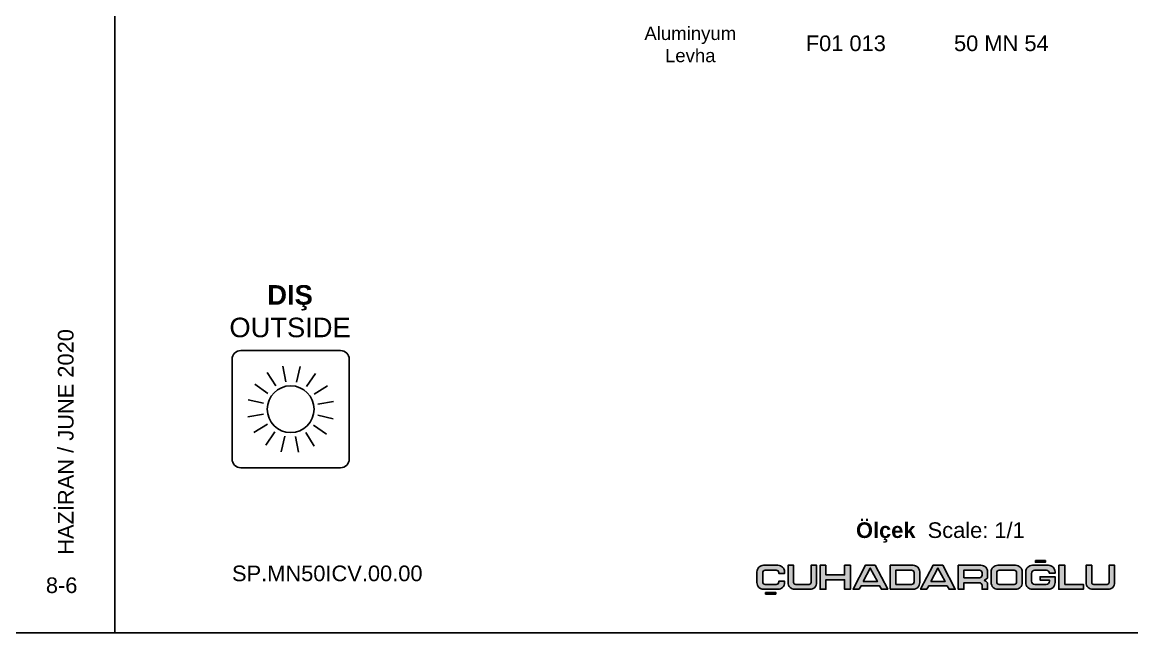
# Model space of a CAD drawing. Header units: millimetres. Extents: x 12 to 3612, y 18 to 315.
# Drawn here: x 1710.6 to 1852.6, y 17.9 to 96 of the extents above; entities that cross this region are included whole.
import ezdxf

# ---------------------------------------------------------------- set-up
doc = ezdxf.new("R2010")
doc.units = ezdxf.units.MM
for name, color, linetype in [('ANTET', 140, 'Continuous'), ('antet_k', 7, 'Continuous'), ('yazı_numara_k', 11, 'Continuous')]:
    doc.layers.add(name, color=color, linetype=linetype)
doc.styles.get("Standard").update_dxf_attribs({"font": 'arial.ttf'})

# ---------------------------------------------------------------- blocks, each defined once
blk = doc.blocks.new('ÇUHADAROĞLU')
at = {"layer": 'ANTET'}
h = blk.add_hatch(color=7, dxfattribs=at)
h.paths.add_polyline_path([(159.1, 19.64, -0.414214), (159.42, 19.96), (160.84, 19.96, -0.414214), (161.16, 19.64), (161.16, 19.54), (161.9, 19.54), (161.9, 19.73, 0.414214), (161.05, 20.59), (159.21, 20.59, 0.414214), (158.36, 19.73), (158.36, 18.36, 0.414214), (159.21, 17.51), (161.05, 17.51, 0.414214), (161.9, 18.36), (161.9, 18.55), (161.16, 18.55), (161.16, 18.46, -0.414214), (160.84, 18.13), (159.42, 18.13, -0.414214), (159.1, 18.46)])
h.paths.add_polyline_path([(159.48, 17.12), (159.48, 16.9), (160.78, 16.9), (160.78, 17.12)])
h.paths.add_polyline_path([(165.15, 17.51, 0.414214), (166, 18.36), (166, 20.59), (165.29, 20.59), (165.29, 18.39, -0.414214), (165.03, 18.13), (163.32, 18.13, -0.414214), (163.06, 18.39), (163.06, 20.59), (162.35, 20.59), (162.35, 18.36, 0.414214), (163.2, 17.51)])
h.paths.add_polyline_path([(167.19, 18.73), (169.58, 18.73), (169.58, 17.51), (170.32, 17.51), (170.32, 20.59), (169.58, 20.59), (169.58, 19.36), (167.19, 19.36), (167.19, 20.59), (166.45, 20.59), (166.45, 17.51), (167.19, 17.51)])
h.paths.add_polyline_path([(170.66, 17.51), (171.46, 17.51), (171.69, 17.95), (174.05, 17.95), (174.29, 17.51), (175.09, 17.51), (173.48, 20.6), (172.27, 20.6)])
h.paths.add_polyline_path([(171.97, 18.49), (172.87, 20.23), (173.78, 18.49)], flags=16)
h.paths.add_polyline_path([(175.43, 17.51), (178.34, 17.51, 0.414214), (179.19, 18.36), (179.19, 19.73, 0.414214), (178.34, 20.59), (175.43, 20.59)])
h.paths.add_polyline_path([(176.14, 19.96), (178.15, 19.96, -0.414214), (178.47, 19.64), (178.47, 18.46, -0.414214), (178.15, 18.13), (176.14, 18.13)], flags=16)
h.paths.add_polyline_path([(180.34, 17.95), (182.7, 17.95), (182.94, 17.51), (183.74, 17.51), (182.13, 20.6), (180.92, 20.6), (179.31, 17.51), (180.11, 17.51)])
h.paths.add_polyline_path([(180.62, 18.49), (181.52, 20.23), (182.43, 18.49)], flags=16)
h.paths.add_polyline_path([(184.84, 18.34), (186.84, 18.34, -0.414214), (187.17, 18.02), (187.17, 17.51), (187.88, 17.51), (187.88, 18.21, 0.203358), (187.78, 18.44, 0.098259), (187.5, 18.62), (187.5, 18.7, 0.058399), (187.74, 18.83, 0.246853), (187.88, 19.09), (187.88, 19.73, 0.414214), (187.03, 20.59), (184.13, 20.59), (184.13, 17.51), (184.84, 17.51)])
h.paths.add_polyline_path([(184.84, 18.99), (184.84, 19.96), (186.82, 19.96, -0.414214), (187.17, 19.61), (187.17, 19.31, -0.414214), (186.84, 18.99)], flags=16)
h.paths.add_polyline_path([(191.45, 17.51, 0.414214), (192.31, 18.36), (192.31, 19.73, 0.414214), (191.45, 20.59), (189.19, 20.59, 0.414214), (188.33, 19.73), (188.33, 18.36, 0.414214), (189.19, 17.51)])
h.paths.add_polyline_path([(189.37, 18.13, -0.414214), (189.05, 18.46), (189.05, 19.64, -0.414214), (189.37, 19.96), (191.27, 19.96, -0.414214), (191.59, 19.64), (191.59, 18.46, -0.414214), (191.27, 18.13)], flags=16)
h.paths.add_polyline_path([(193.61, 17.51), (195.66, 17.51, 0.414214), (196.51, 18.36), (196.51, 19.11), (194.59, 19.11), (194.59, 18.7), (195.78, 18.7), (195.78, 18.54, -0.414214), (195.37, 18.13), (193.9, 18.13, -0.414214), (193.49, 18.54), (193.49, 19.55, -0.414214), (193.9, 19.96), (195.37, 19.96, -0.407741), (195.78, 19.56), (196.51, 19.56), (196.51, 19.73, 0.414214), (195.66, 20.59), (193.61, 20.59, 0.414214), (192.76, 19.73), (192.76, 18.36, 0.414214)])
h.paths.add_polyline_path([(195.28, 20.97), (195.28, 21.19), (193.99, 21.19), (193.99, 20.97)])
h.paths.add_polyline_path([(200.14, 17.51), (200.14, 18.13), (197.76, 18.13), (197.76, 20.59), (196.97, 20.59), (196.97, 17.51)])
h.paths.add_polyline_path([(201.2, 18.39), (201.2, 20.59), (200.48, 20.59), (200.48, 18.36, 0.414214), (201.34, 17.51), (203.28, 17.51, 0.414214), (204.13, 18.36), (204.13, 20.59), (203.42, 20.59), (203.42, 18.39, -0.414214), (203.16, 18.13), (201.46, 18.13, -0.414214)])
h = blk.add_hatch(color=7, dxfattribs=at)
h.paths.add_polyline_path([(159.1, 19.64, -0.414214), (159.42, 19.96), (160.84, 19.96, -0.414214), (161.16, 19.64), (161.16, 19.54), (161.9, 19.54), (161.9, 19.73, 0.414214), (161.05, 20.59), (159.21, 20.59, 0.414214), (158.36, 19.73), (158.36, 18.36, 0.414214), (159.21, 17.51), (161.05, 17.51, 0.414214), (161.9, 18.36), (161.9, 18.55), (161.16, 18.55), (161.16, 18.46, -0.414214), (160.84, 18.13), (159.42, 18.13, -0.414214), (159.1, 18.46)])
h.paths.add_polyline_path([(159.48, 17.12), (159.48, 16.9), (160.78, 16.9), (160.78, 17.12)])
h.paths.add_polyline_path([(165.15, 17.51, 0.414214), (166, 18.36), (166, 20.59), (165.29, 20.59), (165.29, 18.39, -0.414214), (165.03, 18.13), (163.32, 18.13, -0.414214), (163.06, 18.39), (163.06, 20.59), (162.35, 20.59), (162.35, 18.36, 0.414214), (163.2, 17.51)])
h.paths.add_polyline_path([(167.19, 18.73), (169.58, 18.73), (169.58, 17.51), (170.32, 17.51), (170.32, 20.59), (169.58, 20.59), (169.58, 19.36), (167.19, 19.36), (167.19, 20.59), (166.45, 20.59), (166.45, 17.51), (167.19, 17.51)])
h.paths.add_polyline_path([(170.66, 17.51), (171.46, 17.51), (171.69, 17.95), (174.05, 17.95), (174.29, 17.51), (175.09, 17.51), (173.48, 20.6), (172.27, 20.6)])
h.paths.add_polyline_path([(171.97, 18.49), (172.87, 20.23), (173.78, 18.49)], flags=16)
h.paths.add_polyline_path([(175.43, 17.51), (178.34, 17.51, 0.414214), (179.19, 18.36), (179.19, 19.73, 0.414214), (178.34, 20.59), (175.43, 20.59)])
h.paths.add_polyline_path([(176.14, 19.96), (178.15, 19.96, -0.414214), (178.47, 19.64), (178.47, 18.46, -0.414214), (178.15, 18.13), (176.14, 18.13)], flags=16)
h.paths.add_polyline_path([(180.34, 17.95), (182.7, 17.95), (182.94, 17.51), (183.74, 17.51), (182.13, 20.6), (180.92, 20.6), (179.31, 17.51), (180.11, 17.51)])
h.paths.add_polyline_path([(180.62, 18.49), (181.52, 20.23), (182.43, 18.49)], flags=16)
h.paths.add_polyline_path([(184.84, 18.34), (186.84, 18.34, -0.414214), (187.17, 18.02), (187.17, 17.51), (187.88, 17.51), (187.88, 18.21, 0.203358), (187.78, 18.44, 0.098259), (187.5, 18.62), (187.5, 18.7, 0.058399), (187.74, 18.83, 0.246853), (187.88, 19.09), (187.88, 19.73, 0.414214), (187.03, 20.59), (184.13, 20.59), (184.13, 17.51), (184.84, 17.51)])
h.paths.add_polyline_path([(184.84, 18.99), (184.84, 19.96), (186.82, 19.96, -0.414214), (187.17, 19.61), (187.17, 19.31, -0.414214), (186.84, 18.99)], flags=16)
h.paths.add_polyline_path([(191.45, 17.51, 0.414214), (192.31, 18.36), (192.31, 19.73, 0.414214), (191.45, 20.59), (189.19, 20.59, 0.414214), (188.33, 19.73), (188.33, 18.36, 0.414214), (189.19, 17.51)])
h.paths.add_polyline_path([(189.37, 18.13, -0.414214), (189.05, 18.46), (189.05, 19.64, -0.414214), (189.37, 19.96), (191.27, 19.96, -0.414214), (191.59, 19.64), (191.59, 18.46, -0.414214), (191.27, 18.13)], flags=16)
h.paths.add_polyline_path([(193.61, 17.51), (195.66, 17.51, 0.414214), (196.51, 18.36), (196.51, 19.11), (194.59, 19.11), (194.59, 18.7), (195.78, 18.7), (195.78, 18.54, -0.414214), (195.37, 18.13), (193.9, 18.13, -0.414214), (193.49, 18.54), (193.49, 19.55, -0.414214), (193.9, 19.96), (195.37, 19.96, -0.407741), (195.78, 19.56), (196.51, 19.56), (196.51, 19.73, 0.414214), (195.66, 20.59), (193.61, 20.59, 0.414214), (192.76, 19.73), (192.76, 18.36, 0.414214)])
h.paths.add_polyline_path([(195.28, 20.97), (195.28, 21.19), (193.99, 21.19), (193.99, 20.97)])
h.paths.add_polyline_path([(200.14, 17.51), (200.14, 18.13), (197.76, 18.13), (197.76, 20.59), (196.97, 20.59), (196.97, 17.51)])
h.paths.add_polyline_path([(201.2, 18.39), (201.2, 20.59), (200.48, 20.59), (200.48, 18.36, 0.414214), (201.34, 17.51), (203.28, 17.51, 0.414214), (204.13, 18.36), (204.13, 20.59), (203.42, 20.59), (203.42, 18.39, -0.414214), (203.16, 18.13), (201.46, 18.13, -0.414214)])
at = {"layer": 'ANTET', "color": 7}
for points in [[(159.42, 18.13, -0.414214), (159.1, 18.46), (159.1, 19.64, -0.414214), (159.42, 19.96), (160.84, 19.96, -0.414214), (161.16, 19.64), (161.16, 19.54), (161.9, 19.54), (161.9, 19.73, 0.414214), (161.05, 20.59), (159.21, 20.59, 0.414214), (158.36, 19.73), (158.36, 18.36, 0.414214), (159.21, 17.51), (161.05, 17.51, 0.414214), (161.9, 18.36), (161.9, 18.55), (161.16, 18.55), (161.16, 18.46, -0.414214), (160.84, 18.13)], [(159.42, 18.13, -0.414214), (159.1, 18.46), (159.1, 19.64, -0.414214), (159.42, 19.96), (160.84, 19.96, -0.414214), (161.16, 19.64), (161.16, 19.54), (161.9, 19.54), (161.9, 19.73, 0.414214), (161.05, 20.59), (159.21, 20.59, 0.414214), (158.36, 19.73), (158.36, 18.36, 0.414214), (159.21, 17.51), (161.05, 17.51, 0.414214), (161.9, 18.36), (161.9, 18.55), (161.16, 18.55), (161.16, 18.46, -0.414214), (160.84, 18.13)], [(165.03, 18.13), (163.32, 18.13, -0.414214), (163.06, 18.39), (163.06, 20.59), (162.35, 20.59), (162.35, 18.36, 0.414214), (163.2, 17.51), (165.15, 17.51, 0.414214), (166, 18.36), (166, 20.59), (165.29, 20.59), (165.29, 18.39, -0.414214)], [(165.03, 18.13), (163.32, 18.13, -0.414214), (163.06, 18.39), (163.06, 20.59), (162.35, 20.59), (162.35, 18.36, 0.414214), (163.2, 17.51), (165.15, 17.51, 0.414214), (166, 18.36), (166, 20.59), (165.29, 20.59), (165.29, 18.39, -0.414214)], [(175.43, 17.51), (175.43, 20.59), (178.34, 20.59, -0.414214), (179.19, 19.73), (179.19, 18.36, -0.414214), (178.34, 17.51)], [(175.43, 17.51), (175.43, 20.59), (178.34, 20.59, -0.414214), (179.19, 19.73), (179.19, 18.36, -0.414214), (178.34, 17.51)], [(178.47, 19.64, 0.414214), (178.15, 19.96), (176.14, 19.96), (176.14, 18.13), (178.15, 18.13, 0.414214), (178.47, 18.46)], [(178.47, 19.64, 0.414214), (178.15, 19.96), (176.14, 19.96), (176.14, 18.13), (178.15, 18.13, 0.414214), (178.47, 18.46)], [(187.88, 18.21), (187.88, 17.51), (187.17, 17.51), (187.17, 18.02, 0.414214), (186.84, 18.34), (184.84, 18.34), (184.84, 17.51), (184.13, 17.51), (184.13, 20.59), (187.03, 20.59, -0.414214), (187.88, 19.73), (187.88, 19.09, -0.246853), (187.74, 18.83, -0.058399), (187.5, 18.7), (187.5, 18.62, -0.098259), (187.78, 18.44, -0.203358)], [(187.88, 18.21), (187.88, 17.51), (187.17, 17.51), (187.17, 18.02, 0.414214), (186.84, 18.34), (184.84, 18.34), (184.84, 17.51), (184.13, 17.51), (184.13, 20.59), (187.03, 20.59, -0.414214), (187.88, 19.73), (187.88, 19.09, -0.246853), (187.74, 18.83, -0.058399), (187.5, 18.7), (187.5, 18.62, -0.098259), (187.78, 18.44, -0.203358)], [(186.82, 19.96, -0.414214), (187.17, 19.61), (187.17, 19.31, -0.414214), (186.84, 18.99), (184.84, 18.99), (184.84, 19.96)], [(186.82, 19.96, -0.414214), (187.17, 19.61), (187.17, 19.31, -0.414214), (186.84, 18.99), (184.84, 18.99), (184.84, 19.96)], [(191.45, 17.51), (189.19, 17.51, -0.414214), (188.33, 18.36), (188.33, 19.73, -0.414214), (189.19, 20.59), (191.45, 20.59, -0.414214), (192.31, 19.73), (192.31, 18.36, -0.414214)], [(191.45, 17.51), (189.19, 17.51, -0.414214), (188.33, 18.36), (188.33, 19.73, -0.414214), (189.19, 20.59), (191.45, 20.59, -0.414214), (192.31, 19.73), (192.31, 18.36, -0.414214)], [(191.59, 19.64), (191.59, 18.46, -0.414214), (191.27, 18.13), (189.37, 18.13, -0.414214), (189.05, 18.46), (189.05, 19.64, -0.414214), (189.37, 19.96), (191.27, 19.96, -0.414214)], [(191.59, 19.64), (191.59, 18.46, -0.414214), (191.27, 18.13), (189.37, 18.13, -0.414214), (189.05, 18.46), (189.05, 19.64, -0.414214), (189.37, 19.96), (191.27, 19.96, -0.414214)], [(195.78, 18.54), (195.78, 18.7), (194.59, 18.7), (194.59, 19.11), (196.51, 19.11), (196.51, 18.36, -0.414214), (195.66, 17.51), (193.61, 17.51, -0.414214), (192.76, 18.36), (192.76, 19.73, -0.414214), (193.61, 20.59), (195.66, 20.59, -0.414214), (196.51, 19.73), (196.51, 19.56), (195.78, 19.56, 0.407741), (195.37, 19.96), (193.9, 19.96, 0.414214), (193.49, 19.55), (193.49, 18.54, 0.414214), (193.9, 18.13), (195.37, 18.13, 0.414214)], [(195.78, 18.54), (195.78, 18.7), (194.59, 18.7), (194.59, 19.11), (196.51, 19.11), (196.51, 18.36, -0.414214), (195.66, 17.51), (193.61, 17.51, -0.414214), (192.76, 18.36), (192.76, 19.73, -0.414214), (193.61, 20.59), (195.66, 20.59, -0.414214), (196.51, 19.73), (196.51, 19.56), (195.78, 19.56, 0.407741), (195.37, 19.96), (193.9, 19.96, 0.414214), (193.49, 19.55), (193.49, 18.54, 0.414214), (193.9, 18.13), (195.37, 18.13, 0.414214)], [(201.34, 17.51), (203.28, 17.51, 0.414214), (204.13, 18.36), (204.13, 20.59), (203.42, 20.59), (203.42, 18.39, -0.414214), (203.16, 18.13), (201.46, 18.13, -0.414214), (201.2, 18.39), (201.2, 20.59), (200.48, 20.59), (200.48, 18.36, 0.414214)], [(201.34, 17.51), (203.28, 17.51, 0.414214), (204.13, 18.36), (204.13, 20.59), (203.42, 20.59), (203.42, 18.39, -0.414214), (203.16, 18.13), (201.46, 18.13, -0.414214), (201.2, 18.39), (201.2, 20.59), (200.48, 20.59), (200.48, 18.36, 0.414214)]]:
    blk.add_lwpolyline(points, format="xyb", close=True, dxfattribs=at)
for points in [[(167.19, 20.59), (167.19, 19.36), (169.58, 19.36), (169.58, 20.59), (170.32, 20.59), (170.32, 17.51), (169.58, 17.51), (169.58, 18.73), (167.19, 18.73), (167.19, 17.51), (166.45, 17.51), (166.45, 20.59)], [(167.19, 20.59), (167.19, 19.36), (169.58, 19.36), (169.58, 20.59), (170.32, 20.59), (170.32, 17.51), (169.58, 17.51), (169.58, 18.73), (167.19, 18.73), (167.19, 17.51), (166.45, 17.51), (166.45, 20.59)], [(171.46, 17.51), (171.69, 17.95), (174.05, 17.95), (174.29, 17.51), (175.09, 17.51), (173.48, 20.6), (172.27, 20.6), (170.66, 17.51)], [(171.46, 17.51), (171.69, 17.95), (174.05, 17.95), (174.29, 17.51), (175.09, 17.51), (173.48, 20.6), (172.27, 20.6), (170.66, 17.51)], [(171.97, 18.49), (173.78, 18.49), (172.87, 20.23)], [(171.97, 18.49), (173.78, 18.49), (172.87, 20.23)], [(180.11, 17.51), (180.34, 17.95), (182.7, 17.95), (182.94, 17.51), (183.74, 17.51), (182.13, 20.6), (180.92, 20.6), (179.31, 17.51)], [(180.11, 17.51), (180.34, 17.95), (182.7, 17.95), (182.94, 17.51), (183.74, 17.51), (182.13, 20.6), (180.92, 20.6), (179.31, 17.51)], [(180.62, 18.49), (182.43, 18.49), (181.52, 20.23)], [(180.62, 18.49), (182.43, 18.49), (181.52, 20.23)], [(193.99, 21.19), (193.99, 20.97), (195.28, 20.97), (195.28, 21.19)], [(193.99, 21.19), (193.99, 20.97), (195.28, 20.97), (195.28, 21.19)], [(196.97, 20.59), (196.97, 17.51), (200.14, 17.51), (200.14, 18.13), (197.76, 18.13), (197.76, 20.59)], [(196.97, 20.59), (196.97, 17.51), (200.14, 17.51), (200.14, 18.13), (197.76, 18.13), (197.76, 20.59)], [(159.48, 17.12), (159.48, 16.9), (160.78, 16.9), (160.78, 17.12)], [(159.48, 17.12), (159.48, 16.9), (160.78, 16.9), (160.78, 17.12)]]:
    blk.add_lwpolyline(points, close=True, dxfattribs=at)
blk = doc.blocks.new('SP.KTGR.1A')
at = {"insert": (-248.38, 1804.14), "char_height": 2, "width": 54.4479, "attachment_point": 1}
blk.add_mtext('{\\pxql;\\fArial Unicode MS|b0|i0|c0|p34;{\\C7;SP.MN50ICV.00.00}}', dxfattribs=at)
blk = doc.blocks.new('MN50 ICV SİP. KAT. SYF.')
at = {"layer": 'antet_k', "color": 252}
blk.add_lwpolyline([(196.74, 36.05), (196.74, 333.05), (406.74, 333.05), (406.74, 36.05)], close=True, dxfattribs=at)
for name, p in [('SP.KTGR.1A', (460.11, -1759.48)), ('ÇUHADAROĞLU', (120.53, 24.11))]:
    blk.add_blockref(name, p)
blk = doc.blocks.new('cerceve')
at = {"color": 0}
blk.add_lwpolyline([(179668.63, 32143.72), (179685.63, 32143.72, -0.414214), (179687.13, 32142.22), (179687.13, 32125.22, -0.414214), (179685.63, 32123.72), (179668.63, 32123.72, -0.414214), (179667.13, 32125.22), (179667.13, 32142.22, -0.414214)], format="xyb", close=True, dxfattribs=at)
blk = doc.blocks.new('guneş')
at = {"color": 7}
for p, q in [((292.05, 227.42), (290.97, 229.14)), ((293.34, 227.92), (292.97, 229.93)), ((294.72, 227.9), (295.18, 229.88)), ((295.99, 227.34), (297.15, 229.02)), ((291.05, 226.46), (289.38, 227.62)), ((296.95, 226.35), (298.68, 227.43)), ((290.5, 225.19), (288.52, 225.65)), ((297.45, 225.06), (299.46, 225.42)), ((290.48, 223.8), (288.47, 223.44)), ((297.43, 223.68), (299.41, 223.22)), ((290.98, 222.52), (289.25, 221.44)), ((291.94, 221.52), (290.78, 219.85)), ((296.88, 222.41), (298.55, 221.25)), ((293.21, 220.97), (292.75, 218.99)), ((294.59, 220.95), (294.96, 218.94)), ((295.88, 221.45), (296.96, 219.72))]:
    blk.add_line(p, q, dxfattribs=at)
blk.add_circle((293.96, 224.43), 2.99, dxfattribs=at)
blk = doc.blocks.new('dış_ikon')
at = {"color": 9, "xscale": 0.75, "yscale": 0.75, "zscale": 0.75}
blk.add_blockref('cerceve', (-134741.56, -24767.9), dxfattribs=at)
at = {"color": 6}
blk.add_blockref('guneş', (-277.67, -892.05), dxfattribs=at)
blk = doc.blocks.new('D.G.1A')
at = {"color": 250}
blk.add_blockref('dış_ikon', (708.59, 4359.67), dxfattribs=at)
blk.add_blockref('dış_ikon', (708.59, 4359.67), dxfattribs=at)
at = {"layer": 'yazı_numara_k', "color": 9, "true_color": 0xe4c9af, "insert": (732.49, 3707.93), "char_height": 2.5, "width": 15.3783, "attachment_point": 3}
blk.add_mtext('{\\pxqc;\\fArial Unicode MS|b1|i0|c162|p34;{\\C7;DIŞ\\fArial Unicode MS|b0|i0|c162|p34;\\POUTSIDE}}', dxfattribs=at)

msp = doc.modelspace()

# ---------------------------------------------------------------- block references
for name, p in [('MN50 ICV SİP. KAT. SYF.', (1315.735, -18.174)), ('MN50 ICV SİP. KAT. SYF.', (1525.735, -18.174)), ('D.G.1A', (1020.09, -3645.561))]:
    msp.add_blockref(name, p)

# ---------------------------------------------------------------- texts
at = {"color": 0, "ltscale": 0.5, "width": 17.3969}
for s, insert, char_height, attachment_point in [('{\\pxqc;\\fArial|b0|i0|c162|p34;Aluminyum \\PLevha}', (1787.4, 95.431), 1.7, 1), ('{\\pxqc;\\fArial|b0|i0|c162|p34;F01 013}', (1824.698, 94.315), 2, 3), ('{\\pxqc;\\fArial|b0|i0|c162|p34;50 MN 54}', (1844.599, 94.315), 2, 3)]:
    msp.add_mtext(s, dxfattribs=dict(at, insert=insert, char_height=char_height, attachment_point=attachment_point))
at = {"insert": (1715.187, 27.865), "char_height": 2, "width": 44.87301, "attachment_point": 1, "rotation": 90}
msp.add_mtext('{\\fArial Unicode MS|b0|i0|c0|p34;{\\C7;HAZİRAN / JUNE 2020}}', dxfattribs=at)
at = {"insert": (1817.306, 32.015), "char_height": 2, "attachment_point": 1}
msp.add_mtext('{\\fArial Unicode MS|b1|i0|c162|p34;{\\C7;Ölçek\\fArial Unicode MS|b0|i0|c162|p34;  Scale: 1/1}}', dxfattribs=at)
at = {"insert": (1717.686, 24.969), "char_height": 2, "width": 4.43689, "attachment_point": 3}
msp.add_mtext('{\\fArial Unicode MS|b0|i0|c0|p0;{\\C7;8-6}}', dxfattribs=at)

doc.saveas('drawing.dxf')
